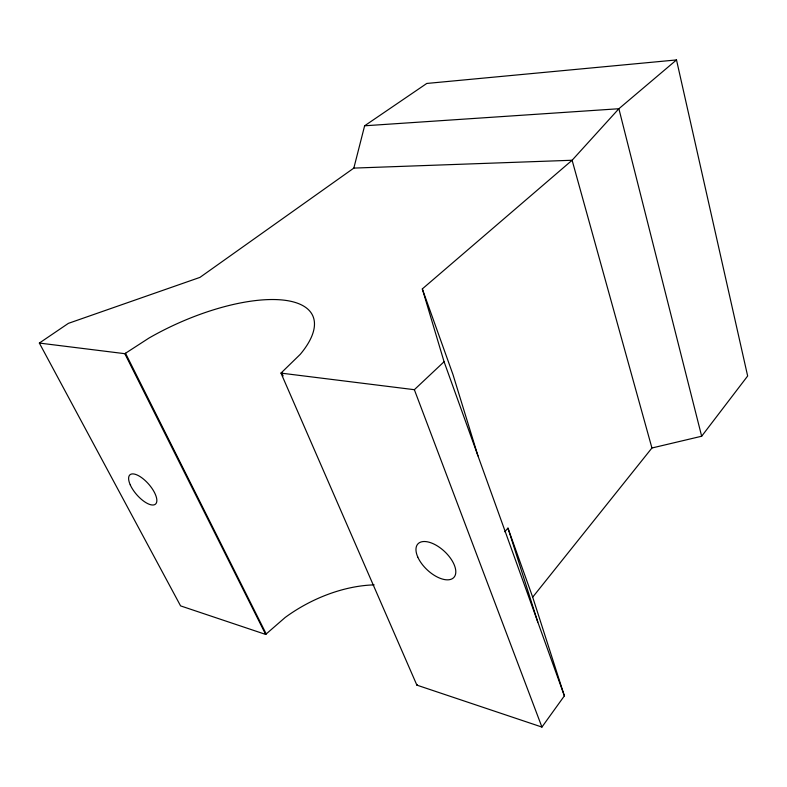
<?xml version="1.0" encoding="UTF-8"?>
<svg xmlns="http://www.w3.org/2000/svg" width="787" height="787" viewBox="0 0 787 787"><rect width="100%" height="100%" fill="white"/><g stroke="black" fill="none" stroke-linecap="round" stroke-linejoin="round"><path stroke-width="1.18" d="M39.35 343.063L68.39 323.359L199.947 277.388L353.835 168.093L364.627 125.792L426.78 83.452L676.505 59.93L747.65 376.009L701.66 436.234L651.931 448L532.691 597.156L564.377 695.875L541.928 727.07L416.874 685.133L280.979 373.107L300.24 354.357A126.559 48.46 -24.2 0 0 283.113 300.063A126.559 48.46 -24.2 0 0 148.999 338.046L124.838 353.688L39.35 343.063L180.577 605.882L265.662 634.42L285.189 617.461A109.727 67.426 -28.5 0 1 374.14 584.879M416.874 685.133L417.385 684.513M504.782 531.786L507.969 528.116L532.691 597.156M280.979 373.107L414.356 389.693L444.075 361.735L422.314 288.918L572.11 160.253L618.877 108.734L676.505 59.93M364.627 125.792L618.877 108.734L701.66 436.234M353.835 168.093L572.11 160.253L651.931 448M125.497 353.215L266.183 633.889M124.838 353.688L265.662 634.42M281.648 372.556L283.113 375.93M414.356 389.693L541.928 727.07M444.075 361.735L564.377 695.875M422.314 288.918L452.987 374.592L477.965 455.87M507.969 528.116L537.816 622.114M417.759 557.019A24.584 12.641 43.1 0 0 452.092 578.809A24.584 12.641 43.1 0 0 437.808 546.227A24.584 12.641 43.1 0 0 417.759 557.019M130.249 484.841A19.449 7.978 48.9 0 0 154.714 504.624A19.449 7.978 48.9 0 0 143.254 478.889A19.449 7.978 48.9 0 0 130.249 484.841"/></g></svg>
